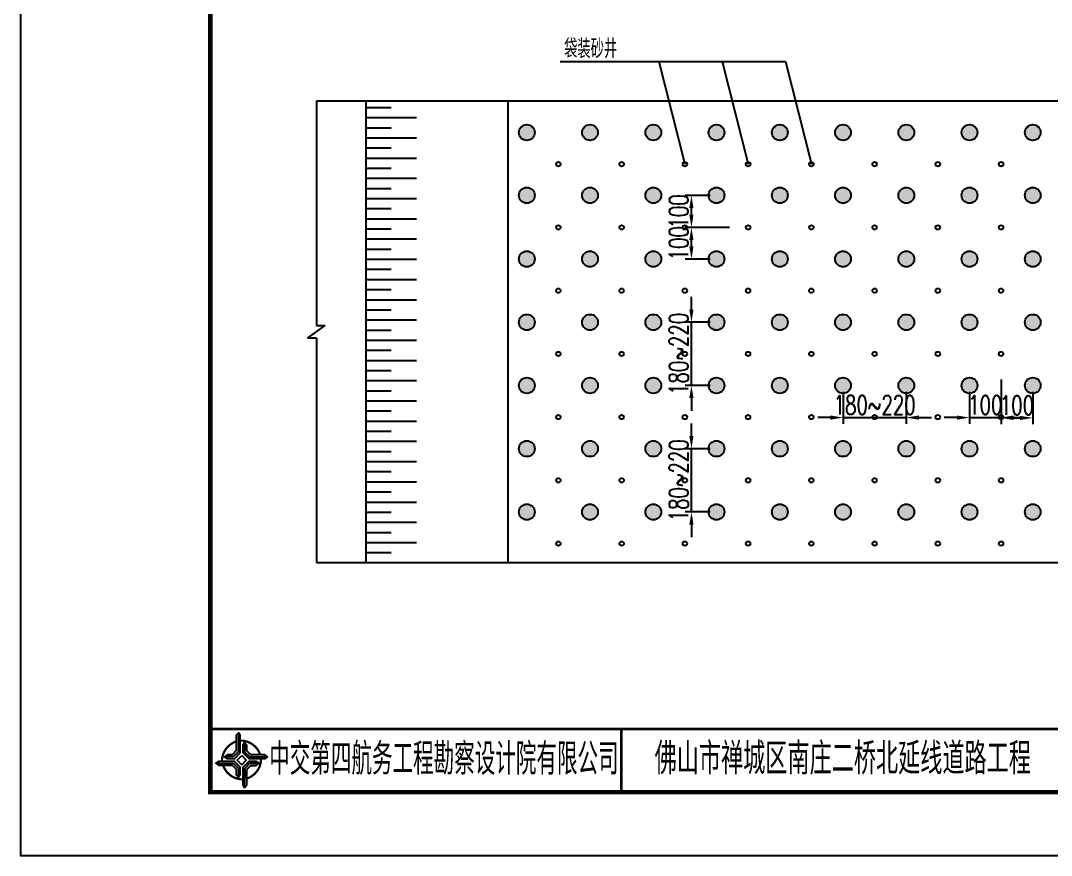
# Model space of a CAD drawing. Extents: x 216 to 1896, y 86 to 483.
# Drawn here: x 216 to 379, y 185.8 to 317.9 of the extents above; entities that cross this region are included whole.
import ezdxf
from ezdxf.enums import TextEntityAlignment as Align

# ---------------------------------------------------------------- set-up
doc = ezdxf.new("R2010")
doc.units = 0
doc.header["$LTSCALE"] = 5
doc.header["$MEASUREMENT"] = 0
doc.header["$PDMODE"] = 32
doc.header["$PDSIZE"] = 0.3
doc.linetypes.add('RICAD_LTYPE1', pattern=[0])
doc.layers.get('0').update_dxf_attribs({"linetype": 'CONTINUOUS'})
doc.layers.get('DEFPOINTS').update_dxf_attribs({"linetype": 'RICAD_LTYPE1'})
for name, color, linetype in [('图框', 7, 'CONTINUOUS'), ('尺寸标注', 4, 'CONTINUOUS'), ('文字', 7, 'CONTINUOUS'), ('次轮廓', 7, 'CONTINUOUS'), ('示坡线', 100, 'CONTINUOUS'), ('页码', 3, 'CONTINUOUS')]:
    doc.layers.add(name, color=color, linetype=linetype)
doc.styles.get("Standard").update_dxf_attribs({"font": 'simplex1.shx', "width": 0.7, "bigfont": 'hztxt.shx'})
doc.dimstyles.new('比例1：200', dxfattribs={"dimtxt": 3, "dimasz": 2, "dimexe": 1, "dimexo": 1, "dimgap": 0.5, "dimtad": 1, "dimlfac": 20, "dimzin": 13, "dimdsep": 46, "dimtxsty": 'Standard', "dimcen": -0.09, "dimclrd": 256, "dimclre": 256, "dimclrt": 7, "dimaunit": 1, "dimadec": 0, "dimazin": 0, "dimtfac": 0.0005, "dimtix": 1, "dimtmove": 2, "dimatfit": 3, "dimfxl": 0, "dimtolj": 1, "dimtzin": 13, "dimarcsym": 0})

# ---------------------------------------------------------------- blocks, each defined once
blk = doc.blocks.new('*D10')
at = {"layer": 'DEFPOINTS', "color": 0}
for p in [(346.03, 260.15), (356.03, 260.15), (356.03, 255.07)]:
    blk.add_point(p, dxfattribs=at)
at = {"layer": '尺寸标注', "lineweight": -2}
for p, q in [((346.03, 259.15), (346.03, 254.07)), ((356.03, 259.15), (356.03, 254.07)), ((344.03, 255.07), (342.03, 255.07)), ((346.03, 255.07), (356.03, 255.07)), ((358.03, 255.07), (360.03, 255.07))]:
    blk.add_line(p, q, dxfattribs=at)
at = {"layer": '尺寸标注'}
for points in [[(344.03, 255.41), (344.03, 254.74), (346.03, 255.07)], [(358.03, 255.41), (358.03, 254.74), (356.03, 255.07)]]:
    blk.add_solid(points, dxfattribs=at)
at = {"layer": '尺寸标注', "color": 7, "insert": (351.03, 257.07), "char_height": 3, "attachment_point": 5}
blk.add_mtext('\\A1;180~220', dxfattribs=at)
blk = doc.blocks.new('*D11')
at = {"layer": 'DEFPOINTS', "color": 0}
for p in [(371.02, 265.15), (366.03, 260.15), (371.02, 255.07)]:
    blk.add_point(p, dxfattribs=at)
at = {"layer": '尺寸标注', "lineweight": -2}
for p, q in [((371.02, 261.07), (371.02, 254.07)), ((366.03, 259.15), (366.03, 254.07)), ((364.03, 255.07), (362.03, 255.07)), ((366.03, 255.07), (371.02, 255.07)), ((373.02, 255.07), (375.02, 255.07))]:
    blk.add_line(p, q, dxfattribs=at)
at = {"layer": '尺寸标注'}
for points in [[(364.03, 255.41), (364.03, 254.74), (366.03, 255.07)], [(373.02, 255.41), (373.02, 254.74), (371.02, 255.07)]]:
    blk.add_solid(points, dxfattribs=at)
at = {"layer": '尺寸标注', "color": 7, "insert": (368.53, 257.07), "char_height": 3, "attachment_point": 5}
blk.add_mtext('\\A1;100', dxfattribs=at)
blk = doc.blocks.new('*D12')
at = {"layer": 'DEFPOINTS', "color": 0}
for p in [(371.02, 265.15), (376.03, 260.15), (376.03, 255.02)]:
    blk.add_point(p, dxfattribs=at)
at = {"layer": '尺寸标注', "lineweight": -2}
for p, q in [((371.02, 261.02), (371.02, 254.02)), ((376.03, 259.15), (376.03, 254.02)), ((373.02, 255.02), (374.03, 255.02))]:
    blk.add_line(p, q, dxfattribs=at)
at = {"layer": '尺寸标注'}
for points in [[(373.02, 255.35), (373.02, 254.69), (371.02, 255.02)], [(374.03, 255.35), (374.03, 254.69), (376.03, 255.02)]]:
    blk.add_solid(points, dxfattribs=at)
at = {"layer": '尺寸标注', "color": 7, "insert": (373.53, 257.02), "char_height": 3, "attachment_point": 5}
blk.add_mtext('\\A1;100', dxfattribs=at)
blk = doc.blocks.new('*D13')
at = {"layer": 'DEFPOINTS', "color": 0}
for p in [(322.06, 270.15), (326.03, 270.15), (326.03, 260.15)]:
    blk.add_point(p, dxfattribs=at)
at = {"layer": '尺寸标注', "lineweight": -2}
for p, q in [((322.06, 272.15), (322.06, 274.15)), ((325.03, 270.15), (321.06, 270.15)), ((322.06, 260.15), (322.06, 270.15)), ((325.03, 260.15), (321.06, 260.15)), ((322.06, 258.15), (322.06, 256.15))]:
    blk.add_line(p, q, dxfattribs=at)
at = {"layer": '尺寸标注'}
for points in [[(321.73, 272.15), (322.39, 272.15), (322.06, 270.15)], [(321.73, 258.15), (322.39, 258.15), (322.06, 260.15)]]:
    blk.add_solid(points, dxfattribs=at)
at = {"layer": '尺寸标注', "color": 7, "insert": (320.06, 265.15), "char_height": 3, "attachment_point": 5, "rotation": 90}
blk.add_mtext('\\A1;180~220', dxfattribs=at)
blk = doc.blocks.new('*D14')
at = {"layer": 'DEFPOINTS', "color": 0}
for p in [(322.06, 285.15), (331.03, 285.15), (326.03, 280.15)]:
    blk.add_point(p, dxfattribs=at)
at = {"layer": '尺寸标注', "lineweight": -2}
for p, q in [((328.06, 285.15), (321.06, 285.15)), ((322.06, 282.15), (322.06, 283.15)), ((325.03, 280.15), (321.06, 280.15))]:
    blk.add_line(p, q, dxfattribs=at)
at = {"layer": '尺寸标注'}
for points in [[(321.73, 283.15), (322.39, 283.15), (322.06, 285.15)], [(321.73, 282.15), (322.39, 282.15), (322.06, 280.15)]]:
    blk.add_solid(points, dxfattribs=at)
at = {"layer": '尺寸标注', "color": 7, "insert": (320.06, 282.65), "char_height": 3, "attachment_point": 5, "rotation": 90}
blk.add_mtext('\\A1;100', dxfattribs=at)
blk = doc.blocks.new('*D15')
at = {"layer": 'DEFPOINTS', "color": 0}
for p in [(322.06, 290.22), (326.03, 290.22), (331.03, 285.15)]:
    blk.add_point(p, dxfattribs=at)
at = {"layer": '尺寸标注', "lineweight": -2}
for p, q in [((325.03, 290.22), (321.06, 290.22)), ((322.06, 287.15), (322.06, 288.22)), ((328.06, 285.15), (321.06, 285.15))]:
    blk.add_line(p, q, dxfattribs=at)
at = {"layer": '尺寸标注'}
for points in [[(321.73, 288.22), (322.39, 288.22), (322.06, 290.22)], [(321.73, 287.15), (322.39, 287.15), (322.06, 285.15)]]:
    blk.add_solid(points, dxfattribs=at)
at = {"layer": '尺寸标注', "color": 7, "insert": (320.06, 287.68), "char_height": 3, "attachment_point": 5, "rotation": 90}
blk.add_mtext('\\A1;100', dxfattribs=at)
blk = doc.blocks.new('tb')
at = {"lineweight": -3}
h = blk.add_hatch(color=256, dxfattribs=at)
h.paths.add_polyline_path([(-1.23, -0.13), (-3.78, -0.14), (-4.14, -0.41), (-1.4, -0.44), (-0.56, -1.24), (-0.54, -2.62), (-0.27, -2.2), (-0.26, -1.06)])
h.paths.add_polyline_path([(0.13, -1.08), (0.14, -3.86), (0.41, -4.26), (0.44, -1.24), (1.25, -0.43), (2.66, -0.43), (2.26, -0.16), (1.07, -0.15)])
h.paths.add_polyline_path([(1.08, 0.3), (3.62, 0.3), (4.02, 0.56), (1.25, 0.57), (0.43, 1.39), (0.43, 2.8), (0.16, 2.41), (0.15, 1.24)])
h.paths.add_polyline_path([(-0.28, 1.21), (-0.28, 3.99), (-0.56, 4.39), (-0.57, 1.41), (-1.38, 0.6), (-2.74, 0.56), (-2.33, 0.3), (-1.2, 0.29)])
for p, q in [((-0.56, 4.39), (-0.57, 1.41)), ((0.43, 2.8), (0.43, 1.39)), ((-1.38, 0.6), (-2.74, 0.56)), ((-0.57, 1.41), (-1.38, 0.6)), ((0.43, 1.39), (1.25, 0.57)), ((1.25, 0.57), (4.02, 0.56)), ((-4.14, -0.41), (-1.4, -0.44)), ((-1.4, -0.44), (-0.56, -1.24)), ((-0.56, -1.24), (-0.54, -2.62)), ((0.41, -4.26), (0.44, -1.24)), ((0.44, -1.24), (1.25, -0.43)), ((1.25, -0.43), (2.66, -0.43))]:
    blk.add_line(p, q, dxfattribs=at)
at = {"lineweight": -3, "flags": 128}
for points in [[(-0.9, 3.99), (-0.9, 1.58), (-1.53, 0.91), (-2.34, 0.91), (-2.74, 0.56), (-2.33, 0.3), (-1.2, 0.29), (-0.28, 1.21), (-0.28, 3.99), (-0.56, 4.39)], [(3.62, 0.92), (1.43, 0.92), (0.77, 1.54), (0.77, 2.38), (0.43, 2.8), (0.16, 2.41), (0.15, 1.24), (1.08, 0.3), (3.62, 0.3), (4.02, 0.56)], [(-0.04, 0.77), (0.68, 0.04), (-0.04, -0.69), (-0.77, 0.05)], [(-3.73, -0.76), (-1.54, -0.76), (-0.89, -1.39), (-0.89, -2.21), (-0.54, -2.62), (-0.27, -2.2), (-0.26, -1.06), (-1.23, -0.13), (-3.78, -0.14), (-4.14, -0.41)], [(0.75, -3.85), (0.75, -1.43), (1.4, -0.78), (2.26, -0.78), (2.66, -0.43), (2.26, -0.16), (1.07, -0.15), (0.13, -1.08), (0.14, -3.86), (0.41, -4.26)]]:
    blk.add_lwpolyline(points, close=True, dxfattribs=at)
at = {"lineweight": -3, "const_width": 0.35, "flags": 128}
for points in [[(2.88, 0.92, 0.324403), (-0.24, 3.15)], [(-0.9, 3.02, 0.324167), (-3.16, -0.14)], [(0.75, -2.86, 0.325418), (3.02, 0.26)], [(-2.98, -0.76, 0.322976), (0.14, -2.98)]]:
    blk.add_lwpolyline(points, format="xyb", dxfattribs=at)
blk = doc.blocks.new('*D131')
at = {"layer": 'DEFPOINTS', "color": 0}
for p in [(322.06, 250.15), (326.03, 250.15), (326.03, 240.15)]:
    blk.add_point(p, dxfattribs=at)
at = {"layer": '尺寸标注', "lineweight": -2}
for p, q in [((322.06, 252.15), (322.06, 254.15)), ((325.03, 250.15), (321.06, 250.15)), ((322.06, 240.15), (322.06, 250.15)), ((325.03, 240.15), (321.06, 240.15)), ((322.06, 238.15), (322.06, 236.15))]:
    blk.add_line(p, q, dxfattribs=at)
at = {"layer": '尺寸标注'}
for points in [[(321.73, 252.15), (322.39, 252.15), (322.06, 250.15)], [(321.73, 238.15), (322.39, 238.15), (322.06, 240.15)]]:
    blk.add_solid(points, dxfattribs=at)
at = {"layer": '尺寸标注', "color": 7, "insert": (320.06, 245.15), "char_height": 3, "attachment_point": 5, "rotation": 90}
blk.add_mtext('\\A1;180~220', dxfattribs=at)

msp = doc.modelspace()

# ---------------------------------------------------------------- hatches: boundary and pattern name
at = {"layer": '尺寸标注'}
h = msp.add_hatch(color=1, dxfattribs=at)
edge = h.paths.add_edge_path()
edge.add_arc((296.03208, 300.1471), 1.25, 0, 360)
h = msp.add_hatch(color=1, dxfattribs=at)
edge = h.paths.add_edge_path()
edge.add_arc((306.03208, 300.1471), 1.25, 0, 360)
h = msp.add_hatch(color=1, dxfattribs=at)
edge = h.paths.add_edge_path()
edge.add_arc((316.03208, 300.1471), 1.25, 0, 360)
h = msp.add_hatch(color=1, dxfattribs=at)
edge = h.paths.add_edge_path()
edge.add_arc((326.03208, 300.1471), 1.25, 0, 360)
h = msp.add_hatch(color=1, dxfattribs=at)
edge = h.paths.add_edge_path()
edge.add_arc((336.03208, 300.1471), 1.25, 0, 360)
h = msp.add_hatch(color=1, dxfattribs=at)
edge = h.paths.add_edge_path()
edge.add_arc((346.03208, 300.1471), 1.25, 0, 360)
h = msp.add_hatch(color=1, dxfattribs=at)
edge = h.paths.add_edge_path()
edge.add_arc((356.03208, 300.1471), 1.25, 0, 360)
h = msp.add_hatch(color=1, dxfattribs=at)
edge = h.paths.add_edge_path()
edge.add_arc((366.03208, 300.1471), 1.25, 0, 360)
h = msp.add_hatch(color=1, dxfattribs=at)
edge = h.paths.add_edge_path()
edge.add_arc((376.03208, 300.1471), 1.25, 0, 360)
h = msp.add_hatch(color=1, dxfattribs=at)
edge = h.paths.add_edge_path()
edge.add_arc((296.03208, 290.22171), 1.25, 0, 360)
h = msp.add_hatch(color=1, dxfattribs=at)
edge = h.paths.add_edge_path()
edge.add_arc((306.03208, 290.22171), 1.25, 0, 360)
h = msp.add_hatch(color=1, dxfattribs=at)
edge = h.paths.add_edge_path()
edge.add_arc((316.03208, 290.22171), 1.25, 0, 360)
h = msp.add_hatch(color=1, dxfattribs=at)
edge = h.paths.add_edge_path()
edge.add_arc((326.03208, 290.22171), 1.25, 0, 360)
h = msp.add_hatch(color=1, dxfattribs=at)
edge = h.paths.add_edge_path()
edge.add_arc((336.03208, 290.22171), 1.25, 0, 360)
h = msp.add_hatch(color=1, dxfattribs=at)
edge = h.paths.add_edge_path()
edge.add_arc((346.03208, 290.22171), 1.25, 0, 360)
h = msp.add_hatch(color=1, dxfattribs=at)
edge = h.paths.add_edge_path()
edge.add_arc((356.03208, 290.22171), 1.25, 0, 360)
h = msp.add_hatch(color=1, dxfattribs=at)
edge = h.paths.add_edge_path()
edge.add_arc((366.03208, 290.22171), 1.25, 0, 360)
h = msp.add_hatch(color=1, dxfattribs=at)
edge = h.paths.add_edge_path()
edge.add_arc((376.03208, 290.22171), 1.25, 0, 360)
h = msp.add_hatch(color=1, dxfattribs=at)
edge = h.paths.add_edge_path()
edge.add_arc((296.03208, 280.1471), 1.25, 0, 360)
h = msp.add_hatch(color=1, dxfattribs=at)
edge = h.paths.add_edge_path()
edge.add_arc((306.03208, 280.1471), 1.25, 0, 360)
h = msp.add_hatch(color=1, dxfattribs=at)
edge = h.paths.add_edge_path()
edge.add_arc((316.03208, 280.1471), 1.25, 0, 360)
h = msp.add_hatch(color=1, dxfattribs=at)
edge = h.paths.add_edge_path()
edge.add_arc((326.03208, 280.1471), 1.25, 0, 360)
h = msp.add_hatch(color=1, dxfattribs=at)
edge = h.paths.add_edge_path()
edge.add_arc((336.03208, 280.1471), 1.25, 0, 360)
h = msp.add_hatch(color=1, dxfattribs=at)
edge = h.paths.add_edge_path()
edge.add_arc((346.03208, 280.1471), 1.25, 0, 360)
h = msp.add_hatch(color=1, dxfattribs=at)
edge = h.paths.add_edge_path()
edge.add_arc((356.03208, 280.1471), 1.25, 0, 360)
h = msp.add_hatch(color=1, dxfattribs=at)
edge = h.paths.add_edge_path()
edge.add_arc((366.03208, 280.1471), 1.25, 0, 360)
h = msp.add_hatch(color=1, dxfattribs=at)
edge = h.paths.add_edge_path()
edge.add_arc((376.03208, 280.1471), 1.25, 0, 360)
h = msp.add_hatch(color=1, dxfattribs=at)
edge = h.paths.add_edge_path()
edge.add_arc((296.03208, 270.1471), 1.25, 0, 360)
h = msp.add_hatch(color=1, dxfattribs=at)
edge = h.paths.add_edge_path()
edge.add_arc((306.03208, 270.1471), 1.25, 0, 360)
h = msp.add_hatch(color=1, dxfattribs=at)
edge = h.paths.add_edge_path()
edge.add_arc((316.03208, 270.1471), 1.25, 0, 360)
h = msp.add_hatch(color=1, dxfattribs=at)
edge = h.paths.add_edge_path()
edge.add_arc((326.03208, 270.1471), 1.25, 0, 360)
h = msp.add_hatch(color=1, dxfattribs=at)
edge = h.paths.add_edge_path()
edge.add_arc((336.03208, 270.1471), 1.25, 0, 360)
h = msp.add_hatch(color=1, dxfattribs=at)
edge = h.paths.add_edge_path()
edge.add_arc((346.03208, 270.1471), 1.25, 0, 360)
h = msp.add_hatch(color=1, dxfattribs=at)
edge = h.paths.add_edge_path()
edge.add_arc((356.03208, 270.1471), 1.25, 0, 360)
h = msp.add_hatch(color=1, dxfattribs=at)
edge = h.paths.add_edge_path()
edge.add_arc((366.03208, 270.1471), 1.25, 0, 360)
h = msp.add_hatch(color=1, dxfattribs=at)
edge = h.paths.add_edge_path()
edge.add_arc((376.03208, 270.1471), 1.25, 0, 360)
h = msp.add_hatch(color=1, dxfattribs=at)
edge = h.paths.add_edge_path()
edge.add_arc((296.03208, 260.1471), 1.25, 0, 360)
h = msp.add_hatch(color=1, dxfattribs=at)
edge = h.paths.add_edge_path()
edge.add_arc((306.03208, 260.1471), 1.25, 0, 360)
h = msp.add_hatch(color=1, dxfattribs=at)
edge = h.paths.add_edge_path()
edge.add_arc((316.03208, 260.1471), 1.25, 0, 360)
h = msp.add_hatch(color=1, dxfattribs=at)
edge = h.paths.add_edge_path()
edge.add_arc((326.03208, 260.1471), 1.25, 0, 360)
h = msp.add_hatch(color=1, dxfattribs=at)
edge = h.paths.add_edge_path()
edge.add_arc((336.03208, 260.1471), 1.25, 0, 360)
h = msp.add_hatch(color=1, dxfattribs=at)
edge = h.paths.add_edge_path()
edge.add_arc((346.03208, 260.1471), 1.25, 0, 360)
h = msp.add_hatch(color=1, dxfattribs=at)
edge = h.paths.add_edge_path()
edge.add_arc((356.03208, 260.1471), 1.25, 0, 360)
h = msp.add_hatch(color=1, dxfattribs=at)
edge = h.paths.add_edge_path()
edge.add_arc((366.03208, 260.1471), 1.25, 0, 360)
h = msp.add_hatch(color=1, dxfattribs=at)
edge = h.paths.add_edge_path()
edge.add_arc((376.03208, 260.1471), 1.25, 0, 360)
h = msp.add_hatch(color=1, dxfattribs=at)
edge = h.paths.add_edge_path()
edge.add_arc((296.03208, 250.1471), 1.25, 0, 360)
h = msp.add_hatch(color=1, dxfattribs=at)
edge = h.paths.add_edge_path()
edge.add_arc((306.03208, 250.1471), 1.25, 0, 360)
h = msp.add_hatch(color=1, dxfattribs=at)
edge = h.paths.add_edge_path()
edge.add_arc((316.03208, 250.1471), 1.25, 0, 360)
h = msp.add_hatch(color=1, dxfattribs=at)
edge = h.paths.add_edge_path()
edge.add_arc((326.03208, 250.1471), 1.25, 0, 360)
h = msp.add_hatch(color=1, dxfattribs=at)
edge = h.paths.add_edge_path()
edge.add_arc((336.03208, 250.1471), 1.25, 0, 360)
h = msp.add_hatch(color=1, dxfattribs=at)
edge = h.paths.add_edge_path()
edge.add_arc((346.03208, 250.1471), 1.25, 0, 360)
h = msp.add_hatch(color=1, dxfattribs=at)
edge = h.paths.add_edge_path()
edge.add_arc((356.03208, 250.1471), 1.25, 0, 360)
h = msp.add_hatch(color=1, dxfattribs=at)
edge = h.paths.add_edge_path()
edge.add_arc((366.03208, 250.1471), 1.25, 0, 360)
h = msp.add_hatch(color=1, dxfattribs=at)
edge = h.paths.add_edge_path()
edge.add_arc((376.03208, 250.1471), 1.25, 0, 360)
h = msp.add_hatch(color=1, dxfattribs=at)
edge = h.paths.add_edge_path()
edge.add_arc((296.03208, 240.1471), 1.25, 0, 360)
h = msp.add_hatch(color=1, dxfattribs=at)
edge = h.paths.add_edge_path()
edge.add_arc((306.03208, 240.1471), 1.25, 0, 360)
h = msp.add_hatch(color=1, dxfattribs=at)
edge = h.paths.add_edge_path()
edge.add_arc((316.03208, 240.1471), 1.25, 0, 360)
h = msp.add_hatch(color=1, dxfattribs=at)
edge = h.paths.add_edge_path()
edge.add_arc((326.03208, 240.1471), 1.25, 0, 360)
h = msp.add_hatch(color=1, dxfattribs=at)
edge = h.paths.add_edge_path()
edge.add_arc((336.03208, 240.1471), 1.25, 0, 360)
h = msp.add_hatch(color=1, dxfattribs=at)
edge = h.paths.add_edge_path()
edge.add_arc((346.03208, 240.1471), 1.25, 0, 360)
h = msp.add_hatch(color=1, dxfattribs=at)
edge = h.paths.add_edge_path()
edge.add_arc((356.03208, 240.1471), 1.25, 0, 360)
h = msp.add_hatch(color=1, dxfattribs=at)
edge = h.paths.add_edge_path()
edge.add_arc((366.03208, 240.1471), 1.25, 0, 360)
h = msp.add_hatch(color=1, dxfattribs=at)
edge = h.paths.add_edge_path()
edge.add_arc((376.03208, 240.1471), 1.25, 0, 360)

# ---------------------------------------------------------------- linework, layer by layer
msp.add_lwpolyline([(635.99162, 185.83595), (635.99162, 482.83595), (215.99162, 482.83595), (215.99162, 185.83595)], close=True)
at = {"layer": '图框'}
for points, const_width in [([(625.99162, 472.83595), (245.99162, 472.83595), (245.99162, 195.83595), (625.99162, 195.83595), (625.99162, 472.83595)], 0.7), ([(245.99162, 205.83595), (625.99162, 205.83595)], 0.4), ([(310.99162, 205.83595), (310.99162, 195.83595)], 0.4)]:
    msp.add_lwpolyline(points, dxfattribs=dict(at, const_width=const_width))
at = {"layer": '尺寸标注'}
msp.add_line((293.03208, 305.1471), (293.03208, 232.16147), dxfattribs=at)
at = {"layer": '尺寸标注', "color": 1}
for centre in [(346.03208, 280.1471), (356.03208, 280.1471), (366.03208, 280.1471), (376.03208, 280.1471), (336.03208, 270.1471), (346.03208, 270.1471), (356.03208, 270.1471), (366.03208, 270.1471), (346.03208, 260.1471), (356.03208, 250.1471), (366.03208, 250.1471), (376.03208, 250.1471), (346.03208, 240.1471)]:
    msp.add_circle(centre, 1.25, dxfattribs=at)
at = {"layer": '尺寸标注'}
msp.add_circle((321.02217, 255.1471), 0.35, dxfattribs=at)
at = {"layer": '文字', "color": 2}
for p, q in [((301.28466, 311.38448), (336.92231, 311.38448)), ((316.91578, 311.41028), (321.0206, 295.1729)), ((326.92231, 311.38448), (331.02712, 295.1471)), ((336.92231, 311.38448), (341.02712, 295.1471))]:
    msp.add_line(p, q, dxfattribs=at)
at = {"layer": '次轮廓'}
for centre, radius in [((296.03208, 300.1471), 1.25), ((306.03208, 300.1471), 1.25), ((316.03208, 300.1471), 1.25), ((326.03208, 300.1471), 1.25), ((336.03208, 300.1471), 1.25), ((346.03208, 300.1471), 1.25), ((356.03208, 300.1471), 1.25), ((366.03208, 300.1471), 1.25), ((376.03208, 300.1471), 1.25), ((301.02712, 295.1471), 0.35), ((311.02712, 295.1471), 0.35), ((321.02712, 295.1471), 0.35), ((331.02712, 295.1471), 0.35), ((341.02712, 295.1471), 0.35), ((351.02712, 295.1471), 0.35), ((361.02712, 295.1471), 0.35), ((371.02712, 295.1471), 0.35), ((296.03208, 290.22171), 1.25), ((306.03208, 290.22171), 1.25), ((316.03208, 290.22171), 1.25), ((326.03208, 290.22171), 1.25), ((336.03208, 290.22171), 1.25), ((346.03208, 290.22171), 1.25), ((356.03208, 290.22171), 1.25), ((366.03208, 290.22171), 1.25), ((376.03208, 290.22171), 1.25), ((301.02712, 285.1471), 0.35), ((311.02712, 285.1471), 0.35), ((321.02712, 285.1471), 0.35), ((331.02712, 285.1471), 0.35), ((341.02712, 285.1471), 0.35), ((351.02712, 285.1471), 0.35), ((361.02712, 285.1471), 0.35), ((371.02712, 285.1471), 0.35), ((296.03208, 280.1471), 1.25), ((306.03208, 280.1471), 1.25), ((316.03208, 280.1471), 1.25), ((326.03208, 280.1471), 1.25), ((336.03208, 280.1471), 1.25), ((301.02217, 275.1471), 0.35), ((311.02217, 275.1471), 0.35), ((321.02217, 275.1471), 0.35), ((331.02217, 275.1471), 0.35), ((341.02217, 275.1471), 0.35), ((351.02217, 275.1471), 0.35), ((361.02217, 275.1471), 0.35), ((371.02217, 275.1471), 0.35), ((296.03208, 270.1471), 1.25), ((306.03208, 270.1471), 1.25), ((316.03208, 270.1471), 1.25), ((326.03208, 270.1471), 1.25), ((376.03208, 270.1471), 1.25), ((301.02217, 265.1471), 0.35), ((311.02217, 265.1471), 0.35), ((321.02217, 265.1471), 0.35), ((331.02217, 265.1471), 0.35), ((341.02217, 265.1471), 0.35), ((351.02217, 265.1471), 0.35), ((361.02217, 265.1471), 0.35), ((371.02217, 265.1471), 0.35), ((296.03208, 260.1471), 1.25), ((306.03208, 260.1471), 1.25), ((316.03208, 260.1471), 1.25), ((326.03208, 260.1471), 1.25), ((336.03208, 260.1471), 1.25), ((356.03208, 260.1471), 1.25), ((366.03208, 260.1471), 1.25), ((376.03208, 260.1471), 1.25), ((301.02217, 255.1471), 0.35), ((311.02217, 255.1471), 0.35), ((331.02217, 255.1471), 0.35), ((341.02217, 255.1471), 0.35), ((351.02217, 255.1471), 0.35), ((361.02217, 255.1471), 0.35), ((371.02217, 255.1471), 0.35), ((296.03208, 250.1471), 1.25), ((306.03208, 250.1471), 1.25), ((316.03208, 250.1471), 1.25), ((326.03208, 250.1471), 1.25), ((336.03208, 250.1471), 1.25), ((346.03208, 250.1471), 1.25), ((301.02712, 245.1471), 0.35), ((311.02712, 245.1471), 0.35), ((321.02712, 245.1471), 0.35), ((331.02712, 245.1471), 0.35), ((341.02712, 245.1471), 0.35), ((351.02712, 245.1471), 0.35), ((361.02712, 245.1471), 0.35), ((371.02712, 245.1471), 0.35), ((296.03208, 240.1471), 1.25), ((306.03208, 240.1471), 1.25), ((316.03208, 240.1471), 1.25), ((326.03208, 240.1471), 1.25), ((336.03208, 240.1471), 1.25), ((356.03208, 240.1471), 1.25), ((366.03208, 240.1471), 1.25), ((376.03208, 240.1471), 1.25), ((301.02712, 235.1471), 0.35), ((311.02712, 235.1471), 0.35), ((321.02712, 235.1471), 0.35), ((331.02712, 235.1471), 0.35), ((341.02712, 235.1471), 0.35), ((351.02712, 235.1471), 0.35), ((361.02712, 235.1471), 0.35), ((371.02712, 235.1471), 0.35)]:
    msp.add_circle(centre, radius, dxfattribs=at)
at = {"layer": '示坡线'}
for p, q in [((270.57817, 304.11994), (274.57817, 304.11994)), ((270.57817, 302.51994), (278.57817, 302.51994)), ((270.57817, 300.91994), (274.57817, 300.91994)), ((270.57817, 299.31994), (278.57817, 299.31994)), ((270.57817, 297.71994), (274.57817, 297.71994)), ((270.57817, 296.11994), (278.57817, 296.11994)), ((270.57817, 294.51994), (274.57817, 294.51994)), ((270.57817, 292.91994), (278.57817, 292.91994)), ((270.57817, 291.31994), (274.57817, 291.31994)), ((270.57817, 289.71994), (278.57817, 289.71994)), ((270.57817, 288.11994), (274.57817, 288.11994)), ((270.57817, 286.51994), (278.57817, 286.51994)), ((270.57817, 284.91994), (274.57817, 284.91994)), ((270.57817, 283.31994), (278.57817, 283.31994)), ((270.57817, 281.71994), (274.57817, 281.71994)), ((270.57817, 280.11994), (278.57817, 280.11994)), ((270.57817, 278.51994), (274.57817, 278.51994)), ((270.57817, 276.91994), (278.57817, 276.91994)), ((270.57817, 275.31994), (274.57817, 275.31994)), ((270.57817, 273.71994), (278.57817, 273.71994)), ((270.57817, 272.11994), (274.57817, 272.11994)), ((270.57817, 270.51994), (278.57817, 270.51994)), ((270.57817, 268.91994), (274.57817, 268.91994)), ((270.57817, 267.31994), (278.57817, 267.31994)), ((270.57817, 265.71994), (274.57817, 265.71994)), ((270.57817, 264.11994), (278.57817, 264.11994)), ((270.57817, 262.51994), (274.57817, 262.51994)), ((270.57817, 260.91994), (278.57817, 260.91994)), ((270.57817, 259.31994), (274.57817, 259.31994)), ((270.57817, 257.71994), (278.57817, 257.71994)), ((270.57817, 256.11994), (274.57817, 256.11994)), ((270.57817, 254.51994), (278.57817, 254.51994)), ((270.57817, 252.91994), (274.57817, 252.91994)), ((270.57817, 251.31994), (278.57817, 251.31994)), ((270.57817, 249.71994), (274.57817, 249.71994)), ((270.57817, 248.11994), (278.57817, 248.11994)), ((270.57817, 246.51994), (274.57817, 246.51994)), ((270.57817, 244.91994), (278.57817, 244.91994)), ((270.57817, 243.31994), (274.57817, 243.31994)), ((270.57817, 241.71994), (278.57817, 241.71994)), ((270.57817, 240.11994), (274.57817, 240.11994)), ((270.57817, 238.51994), (278.57817, 238.51994)), ((270.57817, 236.91994), (274.57817, 236.91994)), ((270.57817, 235.31994), (278.57817, 235.31994)), ((270.57817, 233.71994), (274.57817, 233.71994))]:
    msp.add_line(p, q, dxfattribs=at)
at = {"layer": '页码', "color": 3}
for p, q in [((262.75441, 305.1471), (499.32053, 305.1471)), ((262.75441, 305.1471), (262.75441, 269.65428)), ((270.57817, 305.1471), (270.57817, 232.16147)), ((261.35389, 267.65428), (264.15493, 269.65428)), ((262.75441, 269.65428), (264.15493, 269.65428)), ((262.75441, 267.65428), (261.35389, 267.65428)), ((262.75441, 267.65428), (262.75441, 232.16147)), ((262.75441, 232.16147), (499.32053, 232.16147))]:
    msp.add_line(p, q, dxfattribs=at)

# ---------------------------------------------------------------- block references
at = {"layer": '图框', "lineweight": -3}
msp.add_blockref('tb', (250.98735, 200.84129), dxfattribs=at)

# ---------------------------------------------------------------- texts
at = {"layer": '图框'}
for s, width, p in [('中交第四航务工程勘察设计院有限公司', 0.65, (282.92246, 201.08439)), ('佛山市禅城区南庄二桥北延线道路工程', 0.7, (345.99162, 201.15065))]:
    msp.add_text(s, height=5, dxfattribs=dict(at, width=width)).set_placement(p, align=Align.MIDDLE_CENTER)
at = {"layer": '文字', "width": 0.7}
msp.add_text('袋装砂井', height=3, dxfattribs=at).set_placement((301.93131, 313.41461), align=Align.MIDDLE_LEFT)

# ---------------------------------------------------------------- dimensions: what is measured, and where the dimension line sits
at = {"layer": '尺寸标注'}
dim = msp.add_linear_dim(base=(322.05957, 290.22171), p1=(331.02712, 285.1471), p2=(326.03208, 290.22171), angle=90, text='100', dimstyle='比例1：200', override={"dimtxsty": 'Standard'}, dxfattribs=at)
dim.commit()
dim.dimension.update_dxf_attribs({"geometry": '*D15', "text_midpoint": (320.05957, 287.68441)})
dim = msp.add_linear_dim(base=(322.05957, 285.1471), p1=(326.03208, 280.1471), p2=(331.02712, 285.1471), angle=90, dimstyle='比例1：200', override={"dimtxsty": 'Standard'}, dxfattribs=at)
dim.commit()
dim.dimension.update_dxf_attribs({"geometry": '*D14', "text_midpoint": (320.05957, 282.6471)})
at = {"layer": '尺寸标注', "color": 1}
for base, p1, p2, picture, middle in [((322.05957, 270.1471), (326.03208, 260.1471), (326.03208, 270.1471), '*D13', (320.05957, 265.1471)), ((322.05957, 250.1471), (326.03208, 240.1471), (326.03208, 250.1471), '*D131', (320.05957, 245.1471))]:
    dim = msp.add_linear_dim(base=base, p1=p1, p2=p2, angle=90, text='180~220', dimstyle='比例1：200', override={"dimtxsty": 'Standard'}, dxfattribs=at)
    dim.commit()
    dim.dimension.update_dxf_attribs({"geometry": picture, "text_midpoint": middle})
at = {"layer": '尺寸标注'}
for base, p1, p2, text, picture, middle in [((371.02217, 255.07404), (366.03208, 260.1471), (371.02217, 265.1471), '100', '*D11', (368.52712, 257.07404)), ((376.03208, 255.01971), (371.02217, 265.1471), (376.03208, 260.1471), '100', '*D12', (373.52712, 257.01971)), ((356.03208, 255.07404), (346.03208, 260.1471), (356.03208, 260.1471), '180~220', '*D10', (351.03208, 257.07404))]:
    dim = msp.add_linear_dim(base=base, p1=p1, p2=p2, text=text, dimstyle='比例1：200', override={"dimtxsty": 'Standard'}, dxfattribs=at)
    dim.commit()
    dim.dimension.update_dxf_attribs({"geometry": picture, "text_midpoint": middle})

doc.saveas('drawing.dxf')
